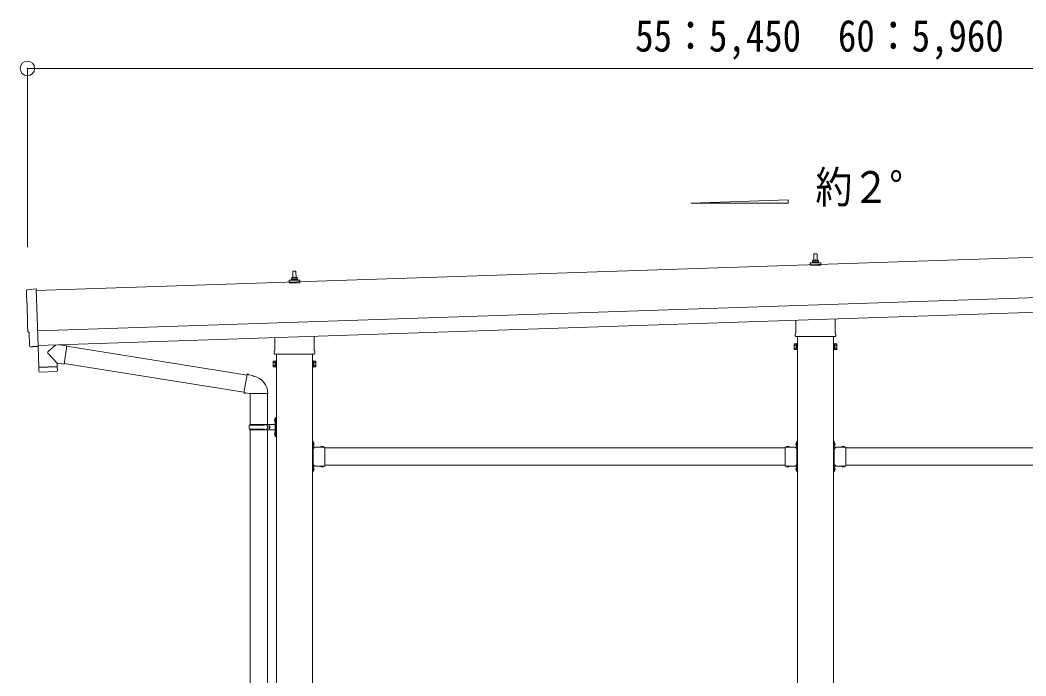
# Model space of a CAD drawing. Units: millimetres, scale not verified. Extents: x -14053 to 14053, y -9700 to 9700.
# Drawn here: x -628 to 2847, y 2082 to 4347 of the extents above; entities that cross this region are included whole.
import ezdxf
from ezdxf.enums import TextEntityAlignment as Align

# ---------------------------------------------------------------- set-up
doc = ezdxf.new("R2010")
doc.units = ezdxf.units.MM
doc.header["$LTSCALE"] = 50
doc.header["$PDMODE"] = 32
doc.header["$PDSIZE"] = 50
doc.linetypes.add('USER7', pattern=[2, 1, -1])
for name, color, linetype, lineweight in [('0-2_建具', 4, 'Continuous', 9), ('0-7_ハッチ', 7, 'Continuous', 9), ('0-8_外構', 6, 'Continuous', 9), ('0-9_敷地', 7, 'Continuous', 9)]:
    doc.layers.add(name, color=color, linetype=linetype, lineweight=lineweight)
doc.styles.add('ＭＳ ゴシック', font='')
doc.styles.get('ＭＳ ゴシック').set_extended_font_data('MS Gothic')

msp = doc.modelspace()

# ---------------------------------------------------------------- linework, layer by layer
at = {"layer": '0-2_建具'}
for p, q in [((4811.25, 3592.48), (-571.76, 3413.05)), ((2102.4, 3508.51), (2109.12, 3510.14)), ((2109.5, 3510.33), (2130.27, 3510.33)), ((2109.88, 3511.11), (2109.88, 3515.33)), ((2110.88, 3515.33), (2128.88, 3515.33)), ((2113.88, 3515.33), (2114.61, 3538.85)), ((2115.61, 3539.83), (2124.16, 3539.83)), ((2125.16, 3538.85), (2125.88, 3515.33)), ((2129.88, 3511.11), (2129.88, 3515.33)), ((2137.37, 3508.51), (2130.65, 3510.14)), ((313.88, 3455.33), (314.61, 3478.85)), ((315.61, 3479.83), (324.16, 3479.83)), ((325.16, 3478.85), (325.88, 3455.33)), ((2101.63, 3499.83), (2101.63, 3507.54)), ((2138.13, 3499.83), (2101.63, 3499.83)), ((2102.02, 3508.33), (2137.75, 3508.33)), ((2138.13, 3499.83), (2138.13, 3507.54)), ((-567.1, 3273.12), (4815.91, 3452.56)), ((301.63, 3439.83), (301.63, 3447.54)), ((338.13, 3439.83), (301.63, 3439.83)), ((302.02, 3448.33), (337.75, 3448.33)), ((302.4, 3448.51), (309.12, 3450.14)), ((309.5, 3450.33), (330.27, 3450.33)), ((309.88, 3451.11), (309.88, 3455.33)), ((310.88, 3455.33), (328.88, 3455.33)), ((329.88, 3451.11), (329.88, 3455.33)), ((337.37, 3448.51), (330.65, 3450.14)), ((338.13, 3439.83), (338.13, 3447.54)), ((-565.43, 3223.15), (4817.58, 3402.58)), ((2051.58, 3265.84), (2051.58, 3310.38)), ((2188.18, 3314.94), (2188.18, 3265.84)), ((251.58, 3205.84), (251.58, 3250.28)), ((388.18, 3254.84), (388.18, 3205.84)), ((2049.88, 3257.06), (2049.88, 3262.56)), ((2187.82, 3253.56), (2051.95, 3253.56)), ((2057.38, 3253.56), (2057.38, 341.06)), ((2182.38, 341.06), (2182.38, 3253.56)), ((2189.88, 3262.56), (2189.88, 3257.06)), ((-584.93, 3218.73), (-591.85, 3218.86)), ((-565.34, 3220.39), (-565.31, 3219.38)), ((249.88, 3197.06), (249.88, 3202.56)), ((389.88, 3202.56), (389.88, 3197.06)), ((2045.88, 3227.56), (2046.64, 3228.88)), ((2045.88, 3227.56), (2045.88, 3210.56)), ((2045.88, 3210.56), (2046.64, 3209.25)), ((2052.88, 3223.97), (2046.64, 3223.97)), ((2052.88, 3214.16), (2046.64, 3214.16)), ((2052.88, 3209.25), (2046.64, 3209.25)), ((2055.38, 3209.86), (2052.88, 3209.86)), ((2184.38, 3209.86), (2186.88, 3209.86)), ((2186.88, 3223.97), (2193.12, 3223.97)), ((2186.88, 3214.16), (2193.12, 3214.16)), ((2186.88, 3209.25), (2193.12, 3209.25)), ((2193.88, 3227.56), (2193.12, 3228.88)), ((2193.88, 3210.56), (2193.12, 3209.25)), ((2193.88, 3227.56), (2193.88, 3210.56)), ((245.88, 3167.56), (246.64, 3168.88)), ((245.88, 3167.56), (245.88, 3150.56)), ((252.88, 3163.97), (246.64, 3163.97)), ((387.82, 3193.56), (251.95, 3193.56)), ((257.38, 3193.56), (257.38, 341.06)), ((382.38, 341.06), (382.38, 3193.56)), ((386.88, 3163.97), (393.12, 3163.97)), ((393.88, 3167.56), (393.12, 3168.88)), ((393.88, 3167.56), (393.88, 3150.56)), ((245.88, 3150.56), (246.64, 3149.25)), ((252.88, 3154.16), (246.64, 3154.16)), ((252.88, 3149.25), (246.64, 3149.25)), ((255.38, 3149.86), (252.88, 3149.86)), ((384.38, 3149.86), (386.88, 3149.86)), ((386.88, 3154.16), (393.12, 3154.16)), ((386.88, 3149.25), (393.12, 3149.25)), ((393.88, 3150.56), (393.12, 3149.25)), ((384.38, 2892.06), (382.38, 2892.06)), ((382.38, 2892.06), (382.38, 2872.06)), ((382.38, 2885.06), (384.38, 2885.06)), ((384.38, 2892.06), (384.38, 2872.06)), ((384.89, 2887.96), (384.38, 2887.96)), ((384.38, 2887.96), (384.38, 2876.16)), ((2054.87, 2887.96), (2055.38, 2887.96)), ((2055.38, 2892.06), (2057.38, 2892.06)), ((2055.38, 2892.06), (2055.38, 2872.06)), ((2055.38, 2887.96), (2055.38, 2876.16)), ((2057.38, 2885.06), (2055.38, 2885.06)), ((2057.38, 2892.06), (2057.38, 2872.06)), ((2184.38, 2892.06), (2182.38, 2892.06)), ((2182.38, 2892.06), (2182.38, 2872.06)), ((2182.38, 2885.06), (2184.38, 2885.06)), ((2184.38, 2892.06), (2184.38, 2872.06)), ((2184.89, 2887.96), (2184.38, 2887.96)), ((2184.38, 2887.96), (2184.38, 2876.16)), ((382.38, 2879.06), (384.38, 2879.06)), ((424.38, 2872.06), (384.38, 2872.06)), ((384.38, 2868.06), (384.38, 2810.06)), ((421.28, 2872.06), (409.48, 2872.06)), ((421.28, 2872.57), (421.28, 2872.06)), ((424.38, 2872.06), (424.38, 2806.06)), ((424.38, 2869.06), (2015.38, 2869.06)), ((2015.38, 2872.06), (2015.38, 2806.06)), ((2015.38, 2872.06), (2055.38, 2872.06)), ((2018.48, 2872.57), (2018.48, 2872.06)), ((2018.48, 2872.06), (2030.28, 2872.06)), ((2057.38, 2879.06), (2055.38, 2879.06)), ((2055.38, 2868.06), (2055.38, 2810.06)), ((2182.38, 2879.06), (2184.38, 2879.06)), ((2224.38, 2872.06), (2184.38, 2872.06)), ((2184.38, 2868.06), (2184.38, 2810.06)), ((2221.28, 2872.06), (2209.48, 2872.06)), ((2221.28, 2872.57), (2221.28, 2872.06)), ((2224.38, 2872.06), (2224.38, 2806.06)), ((2224.38, 2869.06), (3815.38, 2869.06)), ((382.38, 2806.06), (382.38, 2786.06)), ((382.38, 2799.06), (384.38, 2799.06)), ((382.38, 2793.06), (384.38, 2793.06)), ((384.38, 2786.06), (382.38, 2786.06)), ((388.38, 2809.06), (382.88, 2809.06)), ((384.38, 2808.06), (388.38, 2808.06)), ((384.38, 2806.06), (384.38, 2786.06)), ((424.38, 2806.06), (384.38, 2806.06)), ((384.89, 2801.96), (384.38, 2801.96)), ((384.38, 2801.96), (384.38, 2790.16)), ((421.28, 2806.06), (409.48, 2806.06)), ((421.28, 2805.56), (421.28, 2806.06)), ((424.38, 2809.06), (2015.38, 2809.06)), ((2015.38, 2806.06), (2055.38, 2806.06)), ((2018.48, 2805.56), (2018.48, 2806.06)), ((2018.48, 2806.06), (2030.28, 2806.06)), ((2051.38, 2809.06), (2056.88, 2809.06)), ((2055.38, 2808.06), (2051.38, 2808.06)), ((2054.87, 2801.96), (2055.38, 2801.96)), ((2055.38, 2806.06), (2055.38, 2786.06)), ((2055.38, 2801.96), (2055.38, 2790.16)), ((2057.38, 2799.06), (2055.38, 2799.06)), ((2057.38, 2793.06), (2055.38, 2793.06)), ((2055.38, 2786.06), (2057.38, 2786.06)), ((2057.38, 2806.06), (2057.38, 2786.06)), ((2182.38, 2806.06), (2182.38, 2786.06)), ((2182.38, 2799.06), (2184.38, 2799.06)), ((2182.38, 2793.06), (2184.38, 2793.06)), ((2184.38, 2786.06), (2182.38, 2786.06)), ((2188.38, 2809.06), (2182.88, 2809.06)), ((2184.38, 2808.06), (2188.38, 2808.06)), ((2184.38, 2806.06), (2184.38, 2786.06)), ((2224.38, 2806.06), (2184.38, 2806.06)), ((2184.89, 2801.96), (2184.38, 2801.96)), ((2184.38, 2801.96), (2184.38, 2790.16)), ((2221.28, 2806.06), (2209.48, 2806.06)), ((2221.28, 2805.56), (2221.28, 2806.06)), ((2224.38, 2809.06), (3815.38, 2809.06))]:
    msp.add_line(p, q, dxfattribs=at)
for points in [[(-603.43, 3415.43), (-571.93, 3418.13), (-565.34, 3220.39)], [(-594.79, 3221.76), (-596.36, 3268.76), (-596.96, 3268.74)], [(-584.19, 3219.03), (-583.55, 3219.68), (-565.31, 3219.38)], [(2052.88, 3209.25), (2052.88, 3228.88), (2046.64, 3228.88)], [(2052.88, 3209.86), (2052.88, 3228.26), (2055.38, 3228.26)], [(2186.88, 3209.86), (2186.88, 3228.26), (2184.38, 3228.26)], [(2186.88, 3209.25), (2186.88, 3228.88), (2193.12, 3228.88)], [(252.88, 3149.25), (252.88, 3168.88), (246.64, 3168.88)], [(252.88, 3149.86), (252.88, 3168.26), (255.38, 3168.26)], [(386.88, 3149.86), (386.88, 3168.26), (384.38, 3168.26)], [(386.88, 3149.25), (386.88, 3168.88), (393.12, 3168.88)], [(384.89, 2887.96), (384.89, 2876.16), (384.38, 2876.16)], [(2054.87, 2887.96), (2054.87, 2876.16), (2055.38, 2876.16)], [(2184.89, 2887.96), (2184.89, 2876.16), (2184.38, 2876.16)], [(388.38, 2869.06), (382.88, 2869.06), (382.88, 2809.06)], [(384.38, 2868.06), (388.38, 2868.06), (388.38, 2870.06), (384.38, 2870.06)], [(421.28, 2872.57), (409.48, 2872.57), (409.48, 2872.06)], [(2018.48, 2872.57), (2030.28, 2872.57), (2030.28, 2872.06)], [(2055.38, 2868.06), (2051.38, 2868.06), (2051.38, 2870.06), (2055.38, 2870.06)], [(2051.38, 2869.06), (2056.88, 2869.06), (2056.88, 2809.06)], [(2188.38, 2869.06), (2182.88, 2869.06), (2182.88, 2809.06)], [(2184.38, 2868.06), (2188.38, 2868.06), (2188.38, 2870.06), (2184.38, 2870.06)], [(2221.28, 2872.57), (2209.48, 2872.57), (2209.48, 2872.06)], [(384.38, 2810.06), (388.38, 2810.06), (388.38, 2808.06)], [(384.89, 2801.96), (384.89, 2790.16), (384.38, 2790.16)], [(421.28, 2805.56), (409.48, 2805.56), (409.48, 2806.06)], [(2018.48, 2805.56), (2030.28, 2805.56), (2030.28, 2806.06)], [(2055.38, 2810.06), (2051.38, 2810.06), (2051.38, 2808.06)], [(2054.87, 2801.96), (2054.87, 2790.16), (2055.38, 2790.16)], [(2184.38, 2810.06), (2188.38, 2810.06), (2188.38, 2808.06)], [(2184.89, 2801.96), (2184.89, 2790.16), (2184.38, 2790.16)], [(2221.28, 2805.56), (2209.48, 2805.56), (2209.48, 2806.06)]]:
    msp.add_lwpolyline(points, dxfattribs=at)
for points in [[(2055.38, 3208.56), (2055.38, 3229.56), (2057.38, 3229.56), (2057.38, 3208.56)], [(2184.38, 3208.56), (2184.38, 3229.56), (2182.38, 3229.56), (2182.38, 3208.56)], [(255.38, 3148.56), (255.38, 3169.56), (257.38, 3169.56), (257.38, 3148.56)], [(384.38, 3148.56), (384.38, 3169.56), (382.38, 3169.56), (382.38, 3148.56)]]:
    msp.add_lwpolyline(points, close=True, dxfattribs=at)
at = {"layer": '0-2_建具', "linetype": 'USER7'}
for points in [[(386.99, 2884.56), (384.22, 2883.21), (383.61, 2882.06)], [(2052.77, 2884.56), (2055.55, 2883.21), (2056.16, 2882.06)], [(2186.99, 2884.56), (2184.22, 2883.21), (2183.61, 2882.06)], [(386.99, 2879.56), (384.22, 2880.92), (383.61, 2882.06)], [(412.88, 2874.68), (414.24, 2871.9), (415.38, 2871.29)], [(417.88, 2874.68), (416.53, 2871.9), (415.38, 2871.29)], [(2021.88, 2874.68), (2023.24, 2871.9), (2024.38, 2871.29)], [(2026.88, 2874.68), (2025.53, 2871.9), (2024.38, 2871.29)], [(2052.77, 2879.56), (2055.55, 2880.92), (2056.16, 2882.06)], [(2186.99, 2879.56), (2184.22, 2880.92), (2183.61, 2882.06)], [(2212.88, 2874.68), (2214.24, 2871.9), (2215.38, 2871.29)], [(2217.88, 2874.68), (2216.53, 2871.9), (2215.38, 2871.29)], [(386.99, 2798.56), (384.22, 2797.21), (383.61, 2796.06)], [(386.99, 2793.56), (384.22, 2794.92), (383.61, 2796.06)], [(412.88, 2803.45), (414.24, 2806.23), (415.38, 2806.84)], [(417.88, 2803.45), (416.53, 2806.23), (415.38, 2806.84)], [(2021.88, 2803.45), (2023.24, 2806.23), (2024.38, 2806.84)], [(2026.88, 2803.45), (2025.53, 2806.23), (2024.38, 2806.84)], [(2052.77, 2798.56), (2055.55, 2797.21), (2056.16, 2796.06)], [(2052.77, 2793.56), (2055.55, 2794.92), (2056.16, 2796.06)], [(2186.99, 2798.56), (2184.22, 2797.21), (2183.61, 2796.06)], [(2186.99, 2793.56), (2184.22, 2794.92), (2183.61, 2796.06)], [(2212.88, 2803.45), (2214.24, 2806.23), (2215.38, 2806.84)], [(2217.88, 2803.45), (2216.53, 2806.23), (2215.38, 2806.84)]]:
    msp.add_lwpolyline(points, dxfattribs=at)
at = {"layer": '0-2_建具'}
for centre, radius, start, end in [((2108.88, 3511.11), 1, 283.62699, 0), ((2113.97, 3514.69), 4.13, 90, 171.17633), ((2110.88, 3514.33), 1, 90, 180), ((2115.61, 3538.83), 1, 90, 178.60509), ((2123.22, 3515.33), 4.83, 133.60282, 180), ((2116.55, 3515.33), 4.83, 0, 46.39718), ((2124.16, 3538.83), 1, 1.39491, 90), ((2125.8, 3514.69), 4.13, 8.82367, 90), ((2128.88, 3514.33), 1, 0, 90), ((2130.88, 3511.11), 1, 180, 256.37301), ((315.61, 3478.83), 1, 90, 178.60509), ((324.16, 3478.83), 1, 1.39491, 90), ((2102.63, 3507.54), 1, 103.62699, 180), ((2137.13, 3507.54), 1, 0, 76.37301), ((302.63, 3447.54), 1, 103.62699, 180), ((308.88, 3451.11), 1, 283.62699, 0), ((313.97, 3454.69), 4.13, 90, 171.17633), ((310.88, 3454.33), 1, 90, 180), ((323.22, 3455.33), 4.83, 133.60282, 180), ((316.55, 3455.33), 4.83, 0, 46.39718), ((325.8, 3454.69), 4.13, 8.82367, 90), ((328.88, 3454.33), 1, 0, 90), ((330.88, 3451.11), 1, 180, 256.37301), ((337.13, 3447.54), 1, 0, 76.37301), ((2053.88, 3262.56), 4, 125.09963, 180), ((2053.88, 3257.06), 4, 180, 194.47751), ((2053.88, 3257.06), 4, 194.47751, 241.04498), ((2185.88, 3257.06), 4, 298.95502, 345.52249), ((2185.88, 3262.56), 4, 0, 54.90037), ((2185.88, 3257.06), 4, 345.52249, 0), ((253.88, 3202.56), 4, 125.09963, 180), ((253.88, 3197.06), 4, 180, 194.47751), ((385.88, 3202.56), 4, 0, 54.90037), ((385.88, 3197.06), 4, 345.52249, 0), ((2050.23, 3226.43), 4.34, 145.61575, 214.38425), ((2062.12, 3219.06), 16.24, 162.41205, 197.58795), ((2050.23, 3211.7), 4.34, 145.61575, 214.38425), ((2177.64, 3219.06), 16.24, 342.41205, 17.58795), ((2189.54, 3226.43), 4.34, 325.61575, 34.38425), ((2189.54, 3211.7), 4.34, 325.61575, 34.38425), ((250.23, 3166.43), 4.34, 145.61575, 214.38425), ((262.12, 3159.06), 16.24, 162.41205, 197.58795), ((253.88, 3197.06), 4, 194.47751, 241.04498), ((385.88, 3197.06), 4, 298.95502, 345.52249), ((377.64, 3159.06), 16.24, 342.41205, 17.58795), ((389.54, 3166.43), 4.34, 325.61575, 34.38425), ((250.23, 3151.7), 4.34, 145.61575, 214.38425), ((389.54, 3151.7), 4.34, 325.61575, 34.38425), ((379.15, 2882.06), 8.23, 314.2189, 45.7811), ((2060.62, 2882.06), 8.23, 134.2189, 225.7811), ((2179.15, 2882.06), 8.23, 314.2189, 45.7811), ((384.38, 2872.06), 2, 180, 270), ((415.38, 2866.83), 8.23, 44.2189, 135.7811), ((2024.38, 2866.83), 8.23, 44.2189, 135.7811), ((2055.38, 2872.06), 2, 270, 0), ((2184.38, 2872.06), 2, 180, 270), ((2215.38, 2866.83), 8.23, 44.2189, 135.7811), ((384.38, 2806.06), 2, 90, 180), ((379.15, 2796.06), 8.23, 314.2189, 45.7811), ((415.38, 2811.3), 8.23, 224.2189, 315.7811), ((2024.38, 2811.3), 8.23, 224.2189, 315.7811), ((2060.62, 2796.06), 8.23, 134.2189, 225.7811), ((2055.38, 2806.06), 2, 0, 90), ((2184.38, 2806.06), 2, 90, 180), ((2179.15, 2796.06), 8.23, 314.2189, 45.7811), ((2215.38, 2811.3), 8.23, 224.2189, 315.7811)]:
    msp.add_arc(centre, radius, start, end, dxfattribs=at)
for centre, major_axis, ratio, start_param, end_param in [((-603.17, 3412.44), (-3, -0.1), 0.99863, 4.7647489, 6.2979817), ((-5364.04, 3183.28), (4760.73, 158.69), 0.99863, 6.2686928, 6.2979817), ((-597.11, 3273.14), (-4.4, -0.15), 0.99863, 6.2686928, 7.8539816), ((-591.79, 3221.86), (-2.11, -2.14), 0.9974, 5.5252311, 7.0411395), ((-584.91, 3219.73), (-0.704, -0.714), 0.9974, 0.7579542, 1.5707963)]:
    msp.add_ellipse(centre, major_axis=major_axis, ratio=ratio, start_param=start_param, end_param=end_param, dxfattribs=at)
at = {"layer": '0-7_ハッチ', "color": 4}
for p, q in [((1689.38, 3714.08), (2025.38, 3726.5)), ((2025.38, 3726.5), (2025.38, 3714.08)), ((2025.38, 3714.08), (1689.38, 3714.08))]:
    msp.add_line(p, q, dxfattribs=at)
at = {"layer": '0-8_外構'}
for q in [(4846.91, 4180.04), (-602.76, 3562.1)]:
    msp.add_line((-602.76, 4180.04), q, dxfattribs=at)
msp.add_point((-602.76, 4180.04), dxfattribs=at)
at = {"layer": '0-9_敷地'}
for p, q in [((-504.01, 3225.2), (-531.23, 3202.16)), ((-466.32, 3221.91), (-492.24, 3225.59)), ((-466.32, 3221.91), (-475.29, 3158.84)), ((-466.58, 3220.07), (156.01, 3120.94)), ((-499.77, 3162.32), (-531.26, 3194.83)), ((-499.77, 3162.32), (-475.29, 3158.84)), ((-499.77, 3162.32), (-499.37, 3150.31)), ((-563.3, 3147.18), (-562.64, 3134.14)), ((-502.03, 3133.21), (-559.54, 3131.3)), ((-558.84, 3148.33), (-558.78, 3147.33)), ((-503.87, 3150.16), (-503.85, 3149.16)), ((-475.03, 3160.67), (145.59, 3061.86)), ((156.33, 3122.77), (150.8, 3091.4)), ((156.33, 3122.77), (157.48, 3124.75)), ((157.48, 3124.75), (161.04, 3124.12)), ((161.04, 3124.12), (161.45, 3121.77)), ((175.97, 3118.95), (177.65, 3117.32)), ((177.65, 3117.32), (179.77, 3116.87)), ((145.27, 3060.03), (150.8, 3091.4)), ((145.27, 3060.03), (145.67, 3057.78)), ((145.27, 3060.03), (150.42, 3059.22)), ((145.67, 3057.78), (149.23, 3057.15)), ((149.23, 3057.15), (150.42, 3059.22)), ((150.42, 3059.22), (165.03, 3056.9)), ((165.03, 3056.9), (167.23, 3057.89)), ((227.53, 3057.49), (166.35, 3057.49)), ((167.38, 3057.49), (167.38, 2950.06)), ((227.38, 3057.49), (227.38, 2950.06)), ((251.08, 2967.21), (253.13, 2966.21)), ((252.35, 2969.21), (252.98, 2969.21)), ((252.35, 2969.21), (252.35, 2960.91)), ((252.35, 2960.91), (252.98, 2960.91)), ((252.98, 2969.21), (252.98, 2960.91)), ((252.98, 2969.21), (253.38, 2968.81)), ((252.98, 2960.91), (253.38, 2961.31)), ((253.13, 2966.21), (253.74, 2965.06)), ((253.38, 2973.06), (256.38, 2974.56)), ((253.38, 2973.06), (253.38, 2941.06)), ((253.38, 2968.81), (253.38, 2961.31)), ((256.38, 2974.56), (256.38, 2941.06)), ((256.38, 2974.56), (257.38, 2974.56)), ((257.38, 2974.56), (257.38, 2941.06)), ((164.38, 2948.06), (214.72, 2948.06)), ((164.38, 2934.06), (214.72, 2934.06)), ((165.38, 2950.06), (251.38, 2950.06)), ((165.38, 2950.06), (165.38, 2948.06)), ((165.38, 2932.06), (165.38, 2934.06)), ((165.38, 2932.06), (251.38, 2932.06)), ((167.38, 2932.06), (167.38, 2000.06)), ((224.38, 2950.06), (224.38, 2945.56)), ((224.38, 2945.56), (226.38, 2945.56)), ((224.38, 2932.06), (224.38, 2936.56)), ((224.38, 2936.56), (226.38, 2936.56)), ((226.38, 2945.56), (226.38, 2941.06)), ((226.38, 2936.56), (226.38, 2941.06)), ((227.38, 2932.06), (227.38, 2000.06)), ((232.38, 2950.06), (232.38, 2941.06)), ((232.38, 2945.56), (235.38, 2945.56)), ((232.38, 2932.06), (232.38, 2941.06)), ((232.38, 2936.56), (235.38, 2936.56)), ((235.38, 2945.56), (235.38, 2941.06)), ((235.38, 2936.56), (235.38, 2941.06)), ((251.08, 2919.21), (253.13, 2918.21)), ((252.35, 2921.21), (252.98, 2921.21)), ((252.35, 2921.21), (252.35, 2912.91)), ((252.98, 2921.21), (252.98, 2912.91)), ((252.98, 2921.21), (253.38, 2920.81)), ((253.38, 2909.06), (253.38, 2941.06)), ((253.38, 2920.81), (253.38, 2913.31)), ((256.38, 2907.56), (256.38, 2941.06)), ((257.38, 2907.56), (257.38, 2941.06)), ((252.35, 2912.91), (252.98, 2912.91)), ((252.98, 2912.91), (253.38, 2913.31)), ((253.13, 2918.21), (253.74, 2917.06)), ((253.38, 2909.06), (256.38, 2907.56)), ((256.38, 2907.56), (257.38, 2907.56))]:
    msp.add_line(p, q, dxfattribs=at)
for points in [[(-565.71, 3219.39), (-563.33, 3148.18), (-499.37, 3150.31)], [(-499.13, 3136.26), (-499.34, 3149.31), (-563.3, 3147.18)], [(156.33, 3122.77), (161.45, 3121.77), (175.97, 3118.95)], [(251.08, 2962.92), (253.13, 2963.91), (253.74, 2965.06)], [(251.08, 2914.92), (253.13, 2915.91), (253.74, 2917.06)]]:
    msp.add_lwpolyline(points, dxfattribs=at)
for centre, radius, start, end in [((-527.85, 3198.48), 5, 132.56466, 226.88314), ((-559.64, 3134.29), 3, 182.90915, 271.95747), ((-502.13, 3136.21), 3, 271.90915, 0.90915), ((167.23, 3057.89), 60.3, 359.62495, 78), ((256.68, 2965.06), 6, 136.21765, 223.78235), ((213.13, 2941.06), 49.25, 171.82876, 180.00002), ((213.13, 2941.06), 49.25, 180.00002, 188.17127), ((214.72, 2950.06), 2, 270, 359.99998), ((214.72, 2932.06), 2, 0.00005, 90.00004), ((256.68, 2917.06), 6, 136.21765, 223.78235), ((251.38, 2952.06), 2, 270, 359.99998), ((251.38, 2930.06), 2, 0.00005, 90.00004)]:
    msp.add_arc(centre, radius, start, end, dxfattribs=at)

# ---------------------------------------------------------------- texts
at = {"layer": '0-7_ハッチ', "style": 'ＭＳ ゴシック', "width": 0.85}
msp.add_text('約２°', height=110, dxfattribs=at).set_placement((2119.58, 3682.2), align=Align.BOTTOM_LEFT)
at = {"layer": '0-8_外構', "color": 7, "style": 'ＭＳ ゴシック', "width": 0.85}
msp.add_text('55：5,450\u300060：5,960', height=110, dxfattribs=at).set_placement((1497.08, 4205.04), align=Align.BOTTOM_LEFT)

doc.saveas('drawing.dxf')
